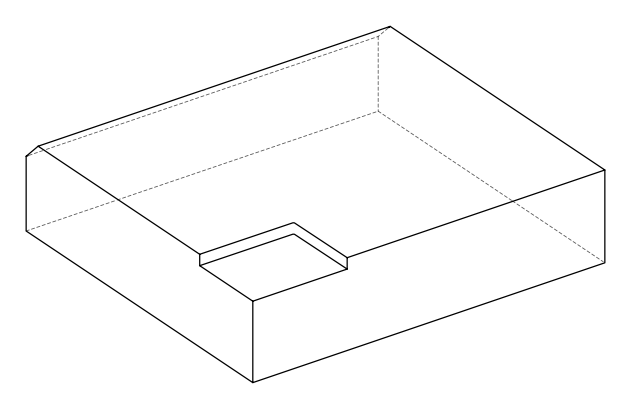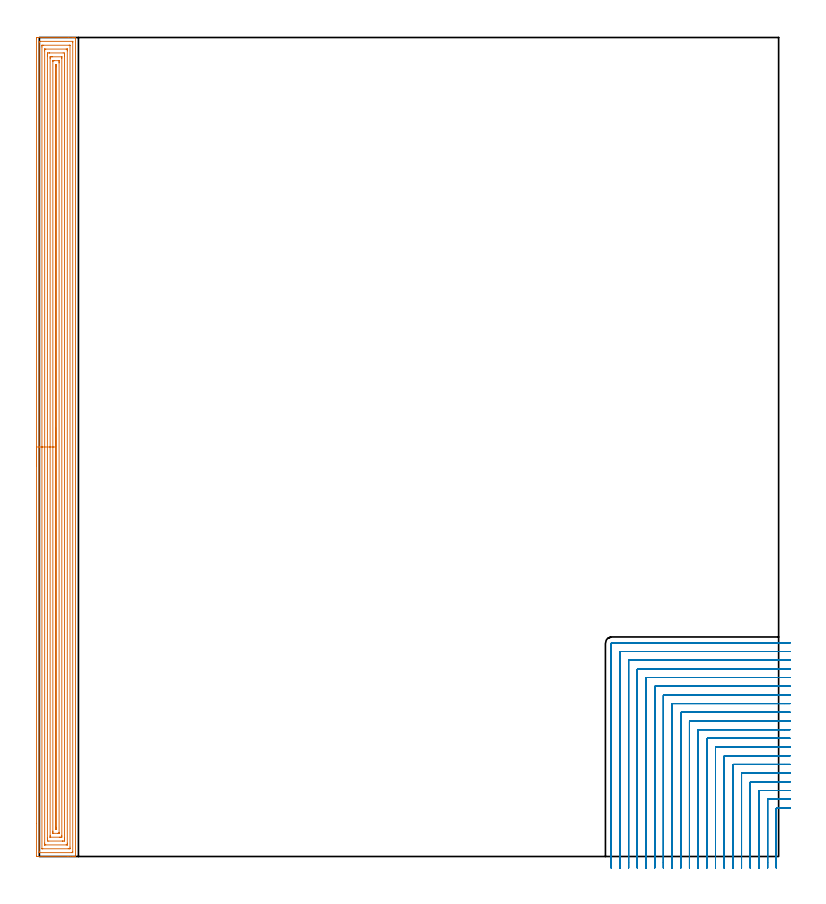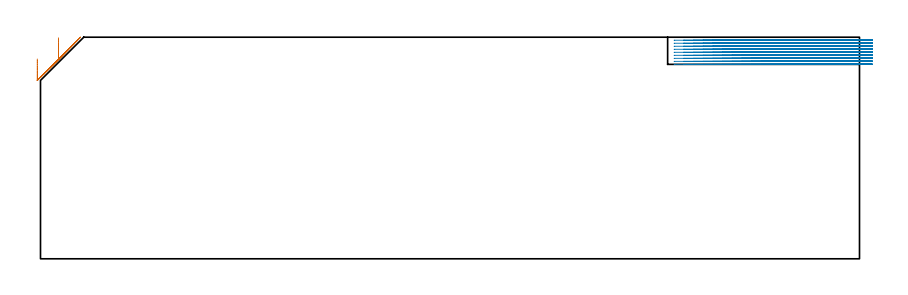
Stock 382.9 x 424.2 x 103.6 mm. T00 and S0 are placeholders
(PLAN: 2 operations, 1 tool changes, 76.3 min)
(1 AREA_MILL | FG_CHAMFER_SURFACE | UGT0205_001 | 27.37 min | 86537 mm3)
(2 MILL_CORNER_NOTCH_RECTANGULAR | CORNER_NOTCH_RECTANGULAR | UGT0201_124 | Follow Part, ap 1.5, ae 75% | 48.96 min | 129518 mm3)
(TOOL UGT0205_001 | Chamfer Mill 20 x 3 x 45 deg. | D20 FL50 Z2)
(TOOL UGT0201_124 | Carbide End Mill 6.0 | D6 FL15 Z4)
(OP 1 AREA_MILL)
G17 G21 G94 G90
T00 M6
G54
G17 G0 G90 X-1.5 Y202.1 S1061 M3
G43 Z113.6 H0
Z93.4
G94 G1 Y202.138 Z92.528 F250.
Y202.252 Z91.664
Y202.441 Z90.812
Y202.703 Z89.98
Y203.037 Z89.174
Y203.44 Z88.4
Y203.908 Z87.664
Y204.44 Z86.972
Y205.029 Z86.329
Y205.672 Z85.74
Y206.364 Z85.209
Y207.1 Z84.74
Y207.874 Z84.337
Y208.68 Z84.003
Y209.512 Z83.741
Y210.363 Z83.552
Y211.228 Z83.438
Y212.1 Z83.4
Y423.571
X-1.496 Y424.037 Z83.402
X-1.492 Y424.19 Z83.406
X-1.336 Y424.2 Z83.562
X15.017 Z99.913
X17.396 Z102.29
X18.354 Z103.253
X18.697 Y424.19 Z103.589
X18.7 Y424.018 Z103.6
Y0.182
X18.697 Y0.01 Z103.589
X18.353 Y0. Z103.253
X18.113 Z103.013
X17.396 Z102.29
X16.157 Z101.054
X14.757 Z99.652
X-1.067 Z83.831
X-1.338 Y0.002 Z83.56
X-1.492 Y0.01 Z83.406
X-1.499 Y0.166 Z83.399
X-1.5 Y17.151 Z83.4
Y212.1
X-0.086 Z84.814
X-0.085 Y421.67 Z84.815
X-0.079 Y422.188 Z84.821
X-0.046 Y422.192 Z84.854
X0.027 Y422.197 Z84.927
X0.136 Y422.199 Z85.036
X0.273 Y422.2 Z85.173
X17.198 Y422.199 Z102.098
X17.233 Y422.198 Z102.133
X17.27 Y422.194 Z102.17
X17.279 Y422.19 Z102.179
X17.281 Y422.183 Z102.181
X17.283 Y422.152 Z102.183
X17.285 Y421.894 Z102.185
X17.286 Y421.782 Z102.186
X17.285 Y2.53 Z102.185
X17.279 Y2.012 Z102.179
X17.246 Y2.008 Z102.146
X17.173 Y2.003 Z102.073
X17.064 Y2.001 Z101.964
X16.927 Y2. Z101.827
X0.001 Z84.901
X-0.033 Y2.002 Z84.867
X-0.07 Y2.006 Z84.83
X-0.079 Y2.01 Z84.821
X-0.081 Y2.017 Z84.819
X-0.084 Y2.048 Z84.816
X-0.086 Y2.306 Z84.814
Y2.418
Y212.1
X1.328 Z86.228
X1.329 Y419.339 Z86.229
X1.33 Y419.994 Z86.23
X1.332 Y420.113 Z86.232
X1.335 Y420.171 Z86.235
X1.338 Y420.19 Z86.238
X1.366 Y420.195 Z86.266
X1.564 Y420.198 Z86.464
X2.24 Y420.2 Z87.14
X15.434 Z100.334
X15.636 Y420.197 Z100.536
X15.839 Y420.192 Z100.739
X15.861 Y420.19 Z100.761
X15.865 Y420.177 Z100.765
X15.868 Y420.137 Z100.768
X15.871 Y420.073 Z100.771
Y4.861
X15.87 Y4.206 Z100.77
X15.868 Y4.087 Z100.768
X15.865 Y4.029 Z100.765
X15.862 Y4.01 Z100.762
X15.834 Y4.005 Z100.734
X15.636 Y4.002 Z100.536
X14.959 Y4. Z99.859
X1.766 Z86.666
X1.564 Y4.003 Z86.464
X1.361 Y4.008 Z86.261
X1.339 Y4.01 Z86.239
X1.335 Y4.023 Z86.235
X1.332 Y4.063 Z86.232
X1.329 Y4.126 Z86.229
X1.328 Y212.1 Z86.228
X2.743 Z87.643
Y417.311
X2.744 Y417.9 Z87.644
X2.747 Y418.097 Z87.647
X2.75 Y418.167 Z87.65
X2.754 Y418.191 Z87.654
X2.777 Y418.192 Z87.677
X2.886 Y418.196 Z87.786
X3.323 Y418.2 Z88.223
X13.877 Z98.777
X14.314 Y418.196 Z99.214
X14.422 Y418.193 Z99.322
X14.445 Y418.19 Z99.345
X14.45 Y418.178 Z99.35
X14.453 Y418.14 Z99.353
X14.455 Y418.054 Z99.355
X14.457 Y417.616 Z99.357
Y417.311
Y6.889
X14.456 Y6.3 Z99.356
X14.453 Y6.103 Z99.353
X14.45 Y6.033 Z99.35
X14.445 Y6.01 Z99.345
X14.423 Y6.008 Z99.323
X14.314 Y6.004 Z99.214
X13.877 Y6. Z98.777
X3.323 Z88.223
X2.886 Y6.004 Z87.786
X2.778 Y6.007 Z87.678
X2.755 Y6.01 Z87.655
X2.749 Y6.022 Z87.649
X2.747 Y6.059 Z87.647
X2.744 Y6.146 Z87.644
X2.743 Y6.584 Z87.643
Y6.889
Y212.1
X4.157 Z89.057
Y414.675
X4.159 Y415.523 Z89.059
X4.16 Y415.566 Z89.06
X4.202 Y416.19 Z89.102
X4.42 Y416.196 Z89.32
X5.082 Y416.199 Z89.982
X5.296 Y416.2 Z90.196
X12.333 Y416.199 Z97.233
X12.998 Y416.19 Z97.898
X13.039 Y415.523 Z97.939
X13.041 Y415.479 Z97.941
X13.043 Y414.629 Z97.943
Y9.525
X13.041 Y8.677 Z97.941
X13.04 Y8.634 Z97.94
X12.998 Y8.01 Z97.898
X12.78 Y8.004 Z97.68
X12.118 Y8.001 Z97.018
X11.904 Y8. Z96.804
X4.867 Y8.001 Z89.767
X4.202 Y8.01 Z89.102
X4.16 Y8.677 Z89.06
X4.159 Y8.721 Z89.059
X4.157 Y9.571 Z89.057
Y212.1
X5.571 Z90.471
Y413.237
X5.573 Y413.735 Z90.473
X5.576 Y414.126 Z90.476
X5.578 Y414.18 Z90.478
X5.619 Y414.19 Z90.519
X5.733 Y414.194 Z90.633
X5.961 Y414.198 Z90.861
X6.383 Y414.2 Z91.283
X6.841 Z91.741
X11.513 Y414.199 Z96.413
X11.595 Y414.197 Z96.495
X11.617 Y414.194 Z96.517
X11.623 Y414.19 Z96.523
X11.625 Y414.183 Z96.525
X11.627 Y414.131 Z96.527
X11.628 Y413.735 Z96.528
X11.629 Y413.338 Z96.529
Y10.963
X11.627 Y10.465 Z96.527
X11.624 Y10.073 Z96.524
X11.622 Y10.02 Z96.522
X11.581 Y10.01 Z96.481
X11.467 Y10.006 Z96.367
X11.239 Y10.002 Z96.139
X10.817 Y10. Z95.717
X10.359 Z95.259
X5.687 Y10.001 Z90.587
X5.605 Y10.003 Z90.505
X5.583 Y10.006 Z90.483
X5.577 Y10.01 Z90.477
X5.575 Y10.017 Z90.475
X5.573 Y10.069 Z90.473
X5.571 Y10.465 Z90.471
Y10.862
Y212.1
X6.985 Z91.885
X6.986 Y411.799 Z91.886
X6.987 Y411.946 Z91.887
X6.99 Y412.133 Z91.89
X6.992 Y412.176 Z91.892
X6.999 Y412.19 Z91.899
X7.055 Y412.193 Z91.955
X7.222 Y412.197 Z92.122
X7.471 Y412.2 Z92.371
X7.72 Z92.62
X10.112 Y412.198 Z95.012
X10.177 Y412.193 Z95.077
X10.198 Y412.191 Z95.098
X10.208 Y412.1 Z95.108
X10.21 Y411.946 Z95.11
X10.214 Y411.199 Z95.114
X10.215 Y411.052 Z95.115
X10.214 Y12.401 Z95.114
X10.213 Y12.254 Z95.113
X10.21 Y12.067 Z95.11
X10.208 Y12.024 Z95.108
X10.201 Y12.01 Z95.101
X10.144 Y12.007 Z95.044
X9.978 Y12.003 Z94.878
X9.729 Y12. Z94.629
X9.48 Z94.38
X7.088 Y12.002 Z91.988
X7.023 Y12.007 Z91.923
X7.001 Y12.009 Z91.901
X6.992 Y12.1 Z91.892
X6.99 Y12.254 Z91.89
X6.986 Y13.001 Z91.886
X6.985 Y13.148 Z91.885
Y212.1
X8.4 Z93.3
Y409.468
X8.401 Y410.158 Z93.301
X8.403 Y410.182 Z93.303
X8.405 Y410.187 Z93.305
X8.435 Y410.192 Z93.335
X8.517 Y410.198 Z93.417
X8.56 Y410.199 Z93.46
X8.6 Y410.193 Z93.5
X8.793 Y410.158 Z93.693
X8.797 Y409.958 Z93.697
X8.8 Y409.264 Z93.7
Y409.06
Y14.732
X8.799 Y14.042 Z93.699
X8.797 Y14.018 Z93.697
X8.795 Y14.013 Z93.695
X8.764 Y14.008 Z93.664
X8.682 Y14.002 Z93.582
X8.64 Y14.001 Z93.54
X8.6 Y14.007 Z93.5
X8.407 Y14.042 Z93.307
X8.403 Y14.242 Z93.303
X8.4 Y14.936 Z93.3
Y15.14
Y212.1
Y212.972 Z93.338
Y213.836 Z93.451
Y214.688 Z93.64
Y215.52 Z93.903
Y216.326 Z94.236
Y217.1 Z94.639
Y217.836 Z95.108
Y218.528 Z95.639
Y219.171 Z96.228
Y219.76 Z96.872
Y220.291 Z97.564
Y220.76 Z98.3
Y221.163 Z99.073
Y221.497 Z99.879
Y221.759 Z100.711
Y221.948 Z101.563
Y222.062 Z102.428
Y222.1 Z103.3
G0 Z113.6
M5
M2
(OP 2 MILL_CORNER_NOTCH_RECTANGULAR)
G17 G21 G94 G90
T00 M6
G54
G17 G0 G90 X388.9 Y25.2 S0 M3
G43 Z113.6 H0
Z102.189
G94 G1 X385.9 F250.
X381.994 F500.
G3 X381.7 Y24.906 R0.3
G1 Y-3.
Y-6. F250.
G0 Z113.6
X388.9 Y29.7
Z102.189
G1 X385.9
X377.495 F500.
G3 X377.2 Y29.405 R0.3
G1 Y-3.
Y-6. F250.
G0 Z113.6
X388.9 Y34.2
Z102.189
G1 X385.9
X372.995 F500.
G3 X372.7 Y33.905 R0.3
G1 Y-3.
Y-6. F250.
G0 Z113.6
X388.9 Y38.7
Z102.189
G1 X385.9
X368.495 F500.
G3 X368.2 Y38.405 R0.3
G1 Y-3.
Y-6. F250.
G0 Z113.6
X388.9 Y43.2
Z102.189
G1 X385.9
X363.995 F500.
G3 X363.7 Y42.905 R0.3
G1 Y-3.
Y-6. F250.
G0 Z113.6
X388.9 Y47.7
Z102.189
G1 X385.9
X359.495 F500.
G3 X359.2 Y47.405 R0.3
G1 Y-3.
Y-6. F250.
G0 Z113.6
X388.9 Y52.2
Z102.189
G1 X385.9
X354.995 F500.
G3 X354.7 Y51.905 R0.3
G1 Y-3.
Y-6. F250.
G0 Z113.6
X388.9 Y56.7
Z102.189
G1 X385.9
X350.496 F500.
G3 X350.2 Y56.404 R0.3
G1 Y-3.
Y-6. F250.
G0 Z113.6
X388.9 Y61.2
Z102.189
G1 X385.9
X345.996 F500.
G3 X345.7 Y60.904 R0.3
G1 Y-3.
Y-6. F250.
G0 Z113.6
X388.9 Y65.7
Z102.189
G1 X385.9
X341.496 F500.
G3 X341.2 Y65.404 R0.3
G1 Y-3.
Y-6. F250.
G0 Z113.6
X388.9 Y70.2
Z102.189
G1 X385.9
X336.996 F500.
G3 X336.7 Y69.904 R0.3
G1 Y-3.
Y-6. F250.
G0 Z113.6
X388.9 Y74.7
Z102.189
G1 X385.9
X332.496 F500.
G3 X332.2 Y74.404 R0.3
G1 Y-3.
Y-6. F250.
G0 Z113.6
X388.9 Y79.2
Z102.189
G1 X385.9
X327.996 F500.
G3 X327.7 Y78.904 R0.3
G1 Y-3.
Y-6. F250.
G0 Z113.6
X388.9 Y83.7
Z102.189
G1 X385.9
X323.497 F500.
G3 X323.2 Y83.403 R0.3
G1 Y-3.
Y-6. F250.
G0 Z113.6
X388.9 Y88.2
Z102.189
G1 X385.9
X318.997 F500.
G3 X318.7 Y87.903 R0.3
G1 Y-3.
Y-6. F250.
G0 Z113.6
X388.9 Y92.7
Z102.189
G1 X385.9
X314.497 F500.
G3 X314.2 Y92.403 R0.3
G1 Y-3.
Y-6. F250.
G0 Z113.6
X388.9 Y97.2
Z102.189
G1 X385.9
X309.997 F500.
G3 X309.7 Y96.903 R0.3
G1 Y-3.
Y-6. F250.
G0 Z113.6
X388.9 Y101.7
Z102.189
G1 X385.9
X305.497 F500.
G3 X305.2 Y101.403 R0.3
G1 Y-3.
Y-6. F250.
G0 Z113.6
X388.9 Y106.2
Z102.189
G1 X385.9
X300.997 F500.
G3 X300.7 Y105.903 R0.3
G1 Y-3.
Y-6. F250.
G0 Z113.6
X388.9 Y110.7
Z102.189
G1 X385.9
X296.5 F500.
G3 X296.2 Y110.4 R0.3
G1 Y-3.
Y-6. F250.
G0 Z113.6
X388.9 Y25.2
Z100.778
G1 X385.9
X381.994 F500.
G3 X381.7 Y24.906 R0.3
G1 Y-3.
Y-6. F250.
G0 Z113.6
X388.9 Y29.7
Z100.778
G1 X385.9
X377.495 F500.
G3 X377.2 Y29.405 R0.3
G1 Y-3.
Y-6. F250.
G0 Z113.6
X388.9 Y34.2
Z100.778
G1 X385.9
X372.995 F500.
G3 X372.7 Y33.905 R0.3
G1 Y-3.
Y-6. F250.
G0 Z113.6
X388.9 Y38.7
Z100.778
G1 X385.9
X368.495 F500.
G3 X368.2 Y38.405 R0.3
G1 Y-3.
Y-6. F250.
G0 Z113.6
X388.9 Y43.2
Z100.778
G1 X385.9
X363.995 F500.
G3 X363.7 Y42.905 R0.3
G1 Y-3.
Y-6. F250.
G0 Z113.6
X388.9 Y47.7
Z100.778
G1 X385.9
X359.495 F500.
G3 X359.2 Y47.405 R0.3
G1 Y-3.
Y-6. F250.
G0 Z113.6
X388.9 Y52.2
Z100.778
G1 X385.9
X354.995 F500.
G3 X354.7 Y51.905 R0.3
G1 Y-3.
Y-6. F250.
G0 Z113.6
X388.9 Y56.7
Z100.778
G1 X385.9
X350.496 F500.
G3 X350.2 Y56.404 R0.3
G1 Y-3.
Y-6. F250.
G0 Z113.6
X388.9 Y61.2
Z100.778
G1 X385.9
X345.996 F500.
G3 X345.7 Y60.904 R0.3
G1 Y-3.
Y-6. F250.
G0 Z113.6
X388.9 Y65.7
Z100.778
G1 X385.9
X341.496 F500.
G3 X341.2 Y65.404 R0.3
G1 Y-3.
Y-6. F250.
G0 Z113.6
X388.9 Y70.2
Z100.778
G1 X385.9
X336.996 F500.
G3 X336.7 Y69.904 R0.3
G1 Y-3.
Y-6. F250.
G0 Z113.6
X388.9 Y74.7
Z100.778
G1 X385.9
X332.496 F500.
G3 X332.2 Y74.404 R0.3
G1 Y-3.
Y-6. F250.
G0 Z113.6
X388.9 Y79.2
Z100.778
G1 X385.9
X327.996 F500.
G3 X327.7 Y78.904 R0.3
G1 Y-3.
Y-6. F250.
G0 Z113.6
X388.9 Y83.7
Z100.778
G1 X385.9
X323.497 F500.
G3 X323.2 Y83.403 R0.3
G1 Y-3.
Y-6. F250.
G0 Z113.6
X388.9 Y88.2
Z100.778
G1 X385.9
X318.997 F500.
G3 X318.7 Y87.903 R0.3
G1 Y-3.
Y-6. F250.
G0 Z113.6
X388.9 Y92.7
Z100.778
G1 X385.9
X314.497 F500.
G3 X314.2 Y92.403 R0.3
G1 Y-3.
Y-6. F250.
G0 Z113.6
X388.9 Y97.2
Z100.778
G1 X385.9
X309.997 F500.
G3 X309.7 Y96.903 R0.3
G1 Y-3.
Y-6. F250.
G0 Z113.6
X388.9 Y101.7
Z100.778
G1 X385.9
X305.497 F500.
G3 X305.2 Y101.403 R0.3
G1 Y-3.
Y-6. F250.
G0 Z113.6
X388.9 Y106.2
Z100.778
G1 X385.9
X300.997 F500.
G3 X300.7 Y105.903 R0.3
G1 Y-3.
Y-6. F250.
G0 Z113.6
X388.9 Y110.7
Z100.778
G1 X385.9
X296.5 F500.
G3 X296.2 Y110.4 R0.3
G1 Y-3.
Y-6. F250.
G0 Z113.6
X388.9 Y25.2
Z99.367
G1 X385.9
X381.994 F500.
G3 X381.7 Y24.906 R0.3
G1 Y-3.
Y-6. F250.
G0 Z113.6
X388.9 Y29.7
Z99.367
G1 X385.9
X377.495 F500.
G3 X377.2 Y29.405 R0.3
G1 Y-3.
Y-6. F250.
G0 Z113.6
X388.9 Y34.2
Z99.367
G1 X385.9
X372.995 F500.
G3 X372.7 Y33.905 R0.3
G1 Y-3.
Y-6. F250.
G0 Z113.6
X388.9 Y38.7
Z99.367
G1 X385.9
X368.495 F500.
G3 X368.2 Y38.405 R0.3
G1 Y-3.
Y-6. F250.
G0 Z113.6
X388.9 Y43.2
Z99.367
G1 X385.9
X363.995 F500.
G3 X363.7 Y42.905 R0.3
G1 Y-3.
Y-6. F250.
G0 Z113.6
X388.9 Y47.7
Z99.367
G1 X385.9
X359.495 F500.
G3 X359.2 Y47.405 R0.3
G1 Y-3.
Y-6. F250.
G0 Z113.6
X388.9 Y52.2
Z99.367
G1 X385.9
X354.995 F500.
G3 X354.7 Y51.905 R0.3
G1 Y-3.
Y-6. F250.
G0 Z113.6
X388.9 Y56.7
Z99.367
G1 X385.9
X350.496 F500.
G3 X350.2 Y56.404 R0.3
G1 Y-3.
Y-6. F250.
G0 Z113.6
X388.9 Y61.2
Z99.367
G1 X385.9
X345.996 F500.
G3 X345.7 Y60.904 R0.3
G1 Y-3.
Y-6. F250.
G0 Z113.6
X388.9 Y65.7
Z99.367
G1 X385.9
X341.496 F500.
G3 X341.2 Y65.404 R0.3
G1 Y-3.
Y-6. F250.
G0 Z113.6
X388.9 Y70.2
Z99.367
G1 X385.9
X336.996 F500.
G3 X336.7 Y69.904 R0.3
G1 Y-3.
Y-6. F250.
G0 Z113.6
X388.9 Y74.7
Z99.367
G1 X385.9
X332.496 F500.
G3 X332.2 Y74.404 R0.3
G1 Y-3.
Y-6. F250.
G0 Z113.6
X388.9 Y79.2
Z99.367
G1 X385.9
X327.996 F500.
G3 X327.7 Y78.904 R0.3
G1 Y-3.
Y-6. F250.
G0 Z113.6
X388.9 Y83.7
Z99.367
G1 X385.9
X323.497 F500.
G3 X323.2 Y83.403 R0.3
G1 Y-3.
Y-6. F250.
G0 Z113.6
X388.9 Y88.2
Z99.367
G1 X385.9
X318.997 F500.
G3 X318.7 Y87.903 R0.3
G1 Y-3.
Y-6. F250.
G0 Z113.6
X388.9 Y92.7
Z99.367
G1 X385.9
X314.497 F500.
G3 X314.2 Y92.403 R0.3
G1 Y-3.
Y-6. F250.
G0 Z113.6
X388.9 Y97.2
Z99.367
G1 X385.9
X309.997 F500.
G3 X309.7 Y96.903 R0.3
G1 Y-3.
Y-6. F250.
G0 Z113.6
X388.9 Y101.7
Z99.367
G1 X385.9
X305.497 F500.
G3 X305.2 Y101.403 R0.3
G1 Y-3.
Y-6. F250.
G0 Z113.6
X388.9 Y106.2
Z99.367
G1 X385.9
X300.997 F500.
G3 X300.7 Y105.903 R0.3
G1 Y-3.
Y-6. F250.
G0 Z113.6
X388.9 Y110.7
Z99.367
G1 X385.9
X296.5 F500.
G3 X296.2 Y110.4 R0.3
G1 Y-3.
Y-6. F250.
G0 Z113.6
X388.9 Y25.2
Z97.956
G1 X385.9
X381.994 F500.
G3 X381.7 Y24.906 R0.3
G1 Y-3.
Y-6. F250.
G0 Z113.6
X388.9 Y29.7
Z97.956
G1 X385.9
X377.495 F500.
G3 X377.2 Y29.405 R0.3
G1 Y-3.
Y-6. F250.
G0 Z113.6
X388.9 Y34.2
Z97.956
G1 X385.9
X372.995 F500.
G3 X372.7 Y33.905 R0.3
G1 Y-3.
Y-6. F250.
G0 Z113.6
X388.9 Y38.7
Z97.956
G1 X385.9
X368.495 F500.
G3 X368.2 Y38.405 R0.3
G1 Y-3.
Y-6. F250.
G0 Z113.6
X388.9 Y43.2
Z97.956
G1 X385.9
X363.995 F500.
G3 X363.7 Y42.905 R0.3
G1 Y-3.
Y-6. F250.
G0 Z113.6
X388.9 Y47.7
Z97.956
G1 X385.9
X359.495 F500.
G3 X359.2 Y47.405 R0.3
G1 Y-3.
Y-6. F250.
G0 Z113.6
X388.9 Y52.2
Z97.956
G1 X385.9
X354.995 F500.
G3 X354.7 Y51.905 R0.3
G1 Y-3.
Y-6. F250.
G0 Z113.6
X388.9 Y56.7
Z97.956
G1 X385.9
X350.496 F500.
G3 X350.2 Y56.404 R0.3
G1 Y-3.
Y-6. F250.
G0 Z113.6
X388.9 Y61.2
Z97.956
G1 X385.9
X345.996 F500.
G3 X345.7 Y60.904 R0.3
G1 Y-3.
Y-6. F250.
G0 Z113.6
X388.9 Y65.7
Z97.956
G1 X385.9
X341.496 F500.
G3 X341.2 Y65.404 R0.3
G1 Y-3.
Y-6. F250.
G0 Z113.6
X388.9 Y70.2
Z97.956
G1 X385.9
X336.996 F500.
G3 X336.7 Y69.904 R0.3
G1 Y-3.
Y-6. F250.
G0 Z113.6
X388.9 Y74.7
Z97.956
G1 X385.9
X332.496 F500.
G3 X332.2 Y74.404 R0.3
G1 Y-3.
Y-6. F250.
G0 Z113.6
X388.9 Y79.2
Z97.956
G1 X385.9
X327.996 F500.
G3 X327.7 Y78.904 R0.3
G1 Y-3.
Y-6. F250.
G0 Z113.6
X388.9 Y83.7
Z97.956
G1 X385.9
X323.497 F500.
G3 X323.2 Y83.403 R0.3
G1 Y-3.
Y-6. F250.
G0 Z113.6
X388.9 Y88.2
Z97.956
G1 X385.9
X318.997 F500.
G3 X318.7 Y87.903 R0.3
G1 Y-3.
Y-6. F250.
G0 Z113.6
X388.9 Y92.7
Z97.956
G1 X385.9
X314.497 F500.
G3 X314.2 Y92.403 R0.3
G1 Y-3.
Y-6. F250.
G0 Z113.6
X388.9 Y97.2
Z97.956
G1 X385.9
X309.997 F500.
G3 X309.7 Y96.903 R0.3
G1 Y-3.
Y-6. F250.
G0 Z113.6
X388.9 Y101.7
Z97.956
G1 X385.9
X305.497 F500.
G3 X305.2 Y101.403 R0.3
G1 Y-3.
Y-6. F250.
G0 Z113.6
X388.9 Y106.2
Z97.956
G1 X385.9
X300.997 F500.
G3 X300.7 Y105.903 R0.3
G1 Y-3.
Y-6. F250.
G0 Z113.6
X388.9 Y110.7
Z97.956
G1 X385.9
X296.5 F500.
G3 X296.2 Y110.4 R0.3
G1 Y-3.
Y-6. F250.
G0 Z113.6
X388.9 Y25.2
Z96.544
G1 X385.9
X381.994 F500.
G3 X381.7 Y24.906 R0.3
G1 Y-3.
Y-6. F250.
G0 Z113.6
X388.9 Y29.7
Z96.544
G1 X385.9
X377.495 F500.
G3 X377.2 Y29.405 R0.3
G1 Y-3.
Y-6. F250.
G0 Z113.6
X388.9 Y34.2
Z96.544
G1 X385.9
X372.995 F500.
G3 X372.7 Y33.905 R0.3
G1 Y-3.
Y-6. F250.
G0 Z113.6
X388.9 Y38.7
Z96.544
G1 X385.9
X368.495 F500.
G3 X368.2 Y38.405 R0.3
G1 Y-3.
Y-6. F250.
G0 Z113.6
X388.9 Y43.2
Z96.544
G1 X385.9
X363.995 F500.
G3 X363.7 Y42.905 R0.3
G1 Y-3.
Y-6. F250.
G0 Z113.6
X388.9 Y47.7
Z96.544
G1 X385.9
X359.495 F500.
G3 X359.2 Y47.405 R0.3
G1 Y-3.
Y-6. F250.
G0 Z113.6
X388.9 Y52.2
Z96.544
G1 X385.9
X354.995 F500.
G3 X354.7 Y51.905 R0.3
G1 Y-3.
Y-6. F250.
G0 Z113.6
X388.9 Y56.7
Z96.544
G1 X385.9
X350.496 F500.
G3 X350.2 Y56.404 R0.3
G1 Y-3.
Y-6. F250.
G0 Z113.6
X388.9 Y61.2
Z96.544
G1 X385.9
X345.996 F500.
G3 X345.7 Y60.904 R0.3
G1 Y-3.
Y-6. F250.
G0 Z113.6
X388.9 Y65.7
Z96.544
G1 X385.9
X341.496 F500.
G3 X341.2 Y65.404 R0.3
G1 Y-3.
Y-6. F250.
G0 Z113.6
X388.9 Y70.2
Z96.544
G1 X385.9
X336.996 F500.
G3 X336.7 Y69.904 R0.3
G1 Y-3.
Y-6. F250.
G0 Z113.6
X388.9 Y74.7
Z96.544
G1 X385.9
X332.496 F500.
G3 X332.2 Y74.404 R0.3
G1 Y-3.
Y-6. F250.
G0 Z113.6
X388.9 Y79.2
Z96.544
G1 X385.9
X327.996 F500.
G3 X327.7 Y78.904 R0.3
G1 Y-3.
Y-6. F250.
G0 Z113.6
X388.9 Y83.7
Z96.544
G1 X385.9
X323.497 F500.
G3 X323.2 Y83.403 R0.3
G1 Y-3.
Y-6. F250.
G0 Z113.6
X388.9 Y88.2
Z96.544
G1 X385.9
X318.997 F500.
G3 X318.7 Y87.903 R0.3
G1 Y-3.
Y-6. F250.
G0 Z113.6
X388.9 Y92.7
Z96.544
G1 X385.9
X314.497 F500.
G3 X314.2 Y92.403 R0.3
G1 Y-3.
Y-6. F250.
G0 Z113.6
X388.9 Y97.2
Z96.544
G1 X385.9
X309.997 F500.
G3 X309.7 Y96.903 R0.3
G1 Y-3.
Y-6. F250.
G0 Z113.6
X388.9 Y101.7
Z96.544
G1 X385.9
X305.497 F500.
G3 X305.2 Y101.403 R0.3
G1 Y-3.
Y-6. F250.
G0 Z113.6
X388.9 Y106.2
Z96.544
G1 X385.9
X300.997 F500.
G3 X300.7 Y105.903 R0.3
G1 Y-3.
Y-6. F250.
G0 Z113.6
X388.9 Y110.7
Z96.544
G1 X385.9
X296.5 F500.
G3 X296.2 Y110.4 R0.3
G1 Y-3.
Y-6. F250.
G0 Z113.6
X388.9 Y25.2
Z95.133
G1 X385.9
X381.994 F500.
G3 X381.7 Y24.906 R0.3
G1 Y-3.
Y-6. F250.
G0 Z113.6
X388.9 Y29.7
Z95.133
G1 X385.9
X377.495 F500.
G3 X377.2 Y29.405 R0.3
G1 Y-3.
Y-6. F250.
G0 Z113.6
X388.9 Y34.2
Z95.133
G1 X385.9
X372.995 F500.
G3 X372.7 Y33.905 R0.3
G1 Y-3.
Y-6. F250.
G0 Z113.6
X388.9 Y38.7
Z95.133
G1 X385.9
X368.495 F500.
G3 X368.2 Y38.405 R0.3
G1 Y-3.
Y-6. F250.
G0 Z113.6
X388.9 Y43.2
Z95.133
G1 X385.9
X363.995 F500.
G3 X363.7 Y42.905 R0.3
G1 Y-3.
Y-6. F250.
G0 Z113.6
X388.9 Y47.7
Z95.133
G1 X385.9
X359.495 F500.
G3 X359.2 Y47.405 R0.3
G1 Y-3.
Y-6. F250.
G0 Z113.6
X388.9 Y52.2
Z95.133
G1 X385.9
X354.995 F500.
G3 X354.7 Y51.905 R0.3
G1 Y-3.
Y-6. F250.
G0 Z113.6
X388.9 Y56.7
Z95.133
G1 X385.9
X350.496 F500.
G3 X350.2 Y56.404 R0.3
G1 Y-3.
Y-6. F250.
G0 Z113.6
X388.9 Y61.2
Z95.133
G1 X385.9
X345.996 F500.
G3 X345.7 Y60.904 R0.3
G1 Y-3.
Y-6. F250.
G0 Z113.6
X388.9 Y65.7
Z95.133
G1 X385.9
X341.496 F500.
G3 X341.2 Y65.404 R0.3
G1 Y-3.
Y-6. F250.
G0 Z113.6
X388.9 Y70.2
Z95.133
G1 X385.9
X336.996 F500.
G3 X336.7 Y69.904 R0.3
G1 Y-3.
Y-6. F250.
G0 Z113.6
X388.9 Y74.7
Z95.133
G1 X385.9
X332.496 F500.
G3 X332.2 Y74.404 R0.3
G1 Y-3.
Y-6. F250.
G0 Z113.6
X388.9 Y79.2
Z95.133
G1 X385.9
X327.996 F500.
G3 X327.7 Y78.904 R0.3
G1 Y-3.
Y-6. F250.
G0 Z113.6
X388.9 Y83.7
Z95.133
G1 X385.9
X323.497 F500.
G3 X323.2 Y83.403 R0.3
G1 Y-3.
Y-6. F250.
G0 Z113.6
X388.9 Y88.2
Z95.133
G1 X385.9
X318.997 F500.
G3 X318.7 Y87.903 R0.3
G1 Y-3.
Y-6. F250.
G0 Z113.6
X388.9 Y92.7
Z95.133
G1 X385.9
X314.497 F500.
G3 X314.2 Y92.403 R0.3
G1 Y-3.
Y-6. F250.
G0 Z113.6
X388.9 Y97.2
Z95.133
G1 X385.9
X309.997 F500.
G3 X309.7 Y96.903 R0.3
G1 Y-3.
Y-6. F250.
G0 Z113.6
X388.9 Y101.7
Z95.133
G1 X385.9
X305.497 F500.
G3 X305.2 Y101.403 R0.3
G1 Y-3.
Y-6. F250.
G0 Z113.6
X388.9 Y106.2
Z95.133
G1 X385.9
X300.997 F500.
G3 X300.7 Y105.903 R0.3
G1 Y-3.
Y-6. F250.
G0 Z113.6
X388.9 Y110.7
Z95.133
G1 X385.9
X296.5 F500.
G3 X296.2 Y110.4 R0.3
G1 Y-3.
Y-6. F250.
G0 Z113.6
X388.9 Y25.2
Z93.722
G1 X385.9
X381.994 F500.
G3 X381.7 Y24.906 R0.3
G1 Y-3.
Y-6. F250.
G0 Z113.6
X388.9 Y29.7
Z93.722
G1 X385.9
X377.495 F500.
G3 X377.2 Y29.405 R0.3
G1 Y-3.
Y-6. F250.
G0 Z113.6
X388.9 Y34.2
Z93.722
G1 X385.9
X372.995 F500.
G3 X372.7 Y33.905 R0.3
G1 Y-3.
Y-6. F250.
G0 Z113.6
X388.9 Y38.7
Z93.722
G1 X385.9
X368.495 F500.
G3 X368.2 Y38.405 R0.3
G1 Y-3.
Y-6. F250.
G0 Z113.6
X388.9 Y43.2
Z93.722
G1 X385.9
X363.995 F500.
G3 X363.7 Y42.905 R0.3
G1 Y-3.
Y-6. F250.
G0 Z113.6
X388.9 Y47.7
Z93.722
G1 X385.9
X359.495 F500.
G3 X359.2 Y47.405 R0.3
G1 Y-3.
Y-6. F250.
G0 Z113.6
X388.9 Y52.2
Z93.722
G1 X385.9
X354.995 F500.
G3 X354.7 Y51.905 R0.3
G1 Y-3.
Y-6. F250.
G0 Z113.6
X388.9 Y56.7
Z93.722
G1 X385.9
X350.496 F500.
G3 X350.2 Y56.404 R0.3
G1 Y-3.
Y-6. F250.
G0 Z113.6
X388.9 Y61.2
Z93.722
G1 X385.9
X345.996 F500.
G3 X345.7 Y60.904 R0.3
G1 Y-3.
Y-6. F250.
G0 Z113.6
X388.9 Y65.7
Z93.722
G1 X385.9
X341.496 F500.
G3 X341.2 Y65.404 R0.3
G1 Y-3.
Y-6. F250.
G0 Z113.6
X388.9 Y70.2
Z93.722
G1 X385.9
X336.996 F500.
G3 X336.7 Y69.904 R0.3
G1 Y-3.
Y-6. F250.
G0 Z113.6
X388.9 Y74.7
Z93.722
G1 X385.9
X332.496 F500.
G3 X332.2 Y74.404 R0.3
G1 Y-3.
Y-6. F250.
G0 Z113.6
X388.9 Y79.2
Z93.722
G1 X385.9
X327.996 F500.
G3 X327.7 Y78.904 R0.3
G1 Y-3.
Y-6. F250.
G0 Z113.6
X388.9 Y83.7
Z93.722
G1 X385.9
X323.497 F500.
G3 X323.2 Y83.403 R0.3
G1 Y-3.
Y-6. F250.
G0 Z113.6
X388.9 Y88.2
Z93.722
G1 X385.9
X318.997 F500.
G3 X318.7 Y87.903 R0.3
G1 Y-3.
Y-6. F250.
G0 Z113.6
X388.9 Y92.7
Z93.722
G1 X385.9
X314.497 F500.
G3 X314.2 Y92.403 R0.3
G1 Y-3.
Y-6. F250.
G0 Z113.6
X388.9 Y97.2
Z93.722
G1 X385.9
X309.997 F500.
G3 X309.7 Y96.903 R0.3
G1 Y-3.
Y-6. F250.
G0 Z113.6
X388.9 Y101.7
Z93.722
G1 X385.9
X305.497 F500.
G3 X305.2 Y101.403 R0.3
G1 Y-3.
Y-6. F250.
G0 Z113.6
X388.9 Y106.2
Z93.722
G1 X385.9
X300.997 F500.
G3 X300.7 Y105.903 R0.3
G1 Y-3.
Y-6. F250.
G0 Z113.6
X388.9 Y110.7
Z93.722
G1 X385.9
X296.5 F500.
G3 X296.2 Y110.4 R0.3
G1 Y-3.
Y-6. F250.
G0 Z113.6
X388.9 Y25.2
Z92.311
G1 X385.9
X381.994 F500.
G3 X381.7 Y24.906 R0.3
G1 Y-3.
Y-6. F250.
G0 Z113.6
X388.9 Y29.7
Z92.311
G1 X385.9
X377.495 F500.
G3 X377.2 Y29.405 R0.3
G1 Y-3.
Y-6. F250.
G0 Z113.6
X388.9 Y34.2
Z92.311
G1 X385.9
X372.995 F500.
G3 X372.7 Y33.905 R0.3
G1 Y-3.
Y-6. F250.
G0 Z113.6
X388.9 Y38.7
Z92.311
G1 X385.9
X368.495 F500.
G3 X368.2 Y38.405 R0.3
G1 Y-3.
Y-6. F250.
G0 Z113.6
X388.9 Y43.2
Z92.311
G1 X385.9
X363.995 F500.
G3 X363.7 Y42.905 R0.3
G1 Y-3.
Y-6. F250.
G0 Z113.6
X388.9 Y47.7
Z92.311
G1 X385.9
X359.495 F500.
G3 X359.2 Y47.405 R0.3
G1 Y-3.
Y-6. F250.
G0 Z113.6
X388.9 Y52.2
Z92.311
G1 X385.9
X354.995 F500.
G3 X354.7 Y51.905 R0.3
G1 Y-3.
Y-6. F250.
G0 Z113.6
X388.9 Y56.7
Z92.311
G1 X385.9
X350.496 F500.
G3 X350.2 Y56.404 R0.3
G1 Y-3.
Y-6. F250.
G0 Z113.6
X388.9 Y61.2
Z92.311
G1 X385.9
X345.996 F500.
G3 X345.7 Y60.904 R0.3
G1 Y-3.
Y-6. F250.
G0 Z113.6
X388.9 Y65.7
Z92.311
G1 X385.9
X341.496 F500.
G3 X341.2 Y65.404 R0.3
G1 Y-3.
Y-6. F250.
G0 Z113.6
X388.9 Y70.2
Z92.311
G1 X385.9
X336.996 F500.
G3 X336.7 Y69.904 R0.3
G1 Y-3.
Y-6. F250.
G0 Z113.6
X388.9 Y74.7
Z92.311
G1 X385.9
X332.496 F500.
G3 X332.2 Y74.404 R0.3
G1 Y-3.
Y-6. F250.
G0 Z113.6
X388.9 Y79.2
Z92.311
G1 X385.9
X327.996 F500.
G3 X327.7 Y78.904 R0.3
G1 Y-3.
Y-6. F250.
G0 Z113.6
X388.9 Y83.7
Z92.311
G1 X385.9
X323.497 F500.
G3 X323.2 Y83.403 R0.3
G1 Y-3.
Y-6. F250.
G0 Z113.6
X388.9 Y88.2
Z92.311
G1 X385.9
X318.997 F500.
G3 X318.7 Y87.903 R0.3
G1 Y-3.
Y-6. F250.
G0 Z113.6
X388.9 Y92.7
Z92.311
G1 X385.9
X314.497 F500.
G3 X314.2 Y92.403 R0.3
G1 Y-3.
Y-6. F250.
G0 Z113.6
X388.9 Y97.2
Z92.311
G1 X385.9
X309.997 F500.
G3 X309.7 Y96.903 R0.3
G1 Y-3.
Y-6. F250.
G0 Z113.6
X388.9 Y101.7
Z92.311
G1 X385.9
X305.497 F500.
G3 X305.2 Y101.403 R0.3
G1 Y-3.
Y-6. F250.
G0 Z113.6
X388.9 Y106.2
Z92.311
G1 X385.9
X300.997 F500.
G3 X300.7 Y105.903 R0.3
G1 Y-3.
Y-6. F250.
G0 Z113.6
X388.9 Y110.7
Z92.311
G1 X385.9
X296.5 F500.
G3 X296.2 Y110.4 R0.3
G1 Y-3.
Y-6. F250.
G0 Z113.6
X388.9 Y25.2
Z90.9
G1 X385.9
X381.994 F500.
G3 X381.7 Y24.906 R0.3
G1 Y-3.
Y-6. F250.
G0 Z113.6
X388.9 Y29.7
Z90.9
G1 X385.9
X377.495 F500.
G3 X377.2 Y29.405 R0.3
G1 Y-3.
Y-6. F250.
G0 Z113.6
X388.9 Y34.2
Z90.9
G1 X385.9
X372.995 F500.
G3 X372.7 Y33.905 R0.3
G1 Y-3.
Y-6. F250.
G0 Z113.6
X388.9 Y38.7
Z90.9
G1 X385.9
X368.495 F500.
G3 X368.2 Y38.405 R0.3
G1 Y-3.
Y-6. F250.
G0 Z113.6
X388.9 Y43.2
Z90.9
G1 X385.9
X363.995 F500.
G3 X363.7 Y42.905 R0.3
G1 Y-3.
Y-6. F250.
G0 Z113.6
X388.9 Y47.7
Z90.9
G1 X385.9
X359.495 F500.
G3 X359.2 Y47.405 R0.3
G1 Y-3.
Y-6. F250.
G0 Z113.6
X388.9 Y52.2
Z90.9
G1 X385.9
X354.995 F500.
G3 X354.7 Y51.905 R0.3
G1 Y-3.
Y-6. F250.
G0 Z113.6
X388.9 Y56.7
Z90.9
G1 X385.9
X350.496 F500.
G3 X350.2 Y56.404 R0.3
G1 Y-3.
Y-6. F250.
G0 Z113.6
X388.9 Y61.2
Z90.9
G1 X385.9
X345.996 F500.
G3 X345.7 Y60.904 R0.3
G1 Y-3.
Y-6. F250.
G0 Z113.6
X388.9 Y65.7
Z90.9
G1 X385.9
X341.496 F500.
G3 X341.2 Y65.404 R0.3
G1 Y-3.
Y-6. F250.
G0 Z113.6
X388.9 Y70.2
Z90.9
G1 X385.9
X336.996 F500.
G3 X336.7 Y69.904 R0.3
G1 Y-3.
Y-6. F250.
G0 Z113.6
X388.9 Y74.7
Z90.9
G1 X385.9
X332.496 F500.
G3 X332.2 Y74.404 R0.3
G1 Y-3.
Y-6. F250.
G0 Z113.6
X388.9 Y79.2
Z90.9
G1 X385.9
X327.996 F500.
G3 X327.7 Y78.904 R0.3
G1 Y-3.
Y-6. F250.
G0 Z113.6
X388.9 Y83.7
Z90.9
G1 X385.9
X323.497 F500.
G3 X323.2 Y83.403 R0.3
G1 Y-3.
Y-6. F250.
G0 Z113.6
X388.9 Y88.2
Z90.9
G1 X385.9
X318.997 F500.
G3 X318.7 Y87.903 R0.3
G1 Y-3.
Y-6. F250.
G0 Z113.6
X388.9 Y92.7
Z90.9
G1 X385.9
X314.497 F500.
G3 X314.2 Y92.403 R0.3
G1 Y-3.
Y-6. F250.
G0 Z113.6
X388.9 Y97.2
Z90.9
G1 X385.9
X309.997 F500.
G3 X309.7 Y96.903 R0.3
G1 Y-3.
Y-6. F250.
G0 Z113.6
X388.9 Y101.7
Z90.9
G1 X385.9
X305.497 F500.
G3 X305.2 Y101.403 R0.3
G1 Y-3.
Y-6. F250.
G0 Z113.6
X388.9 Y106.2
Z90.9
G1 X385.9
X300.997 F500.
G3 X300.7 Y105.903 R0.3
G1 Y-3.
Y-6. F250.
G0 Z113.6
X388.9 Y110.7
Z90.9
G1 X385.9
X296.5 F500.
G3 X296.2 Y110.4 R0.3
G1 Y-3.
Y-6. F250.
G0 Z113.6
M5
M2
